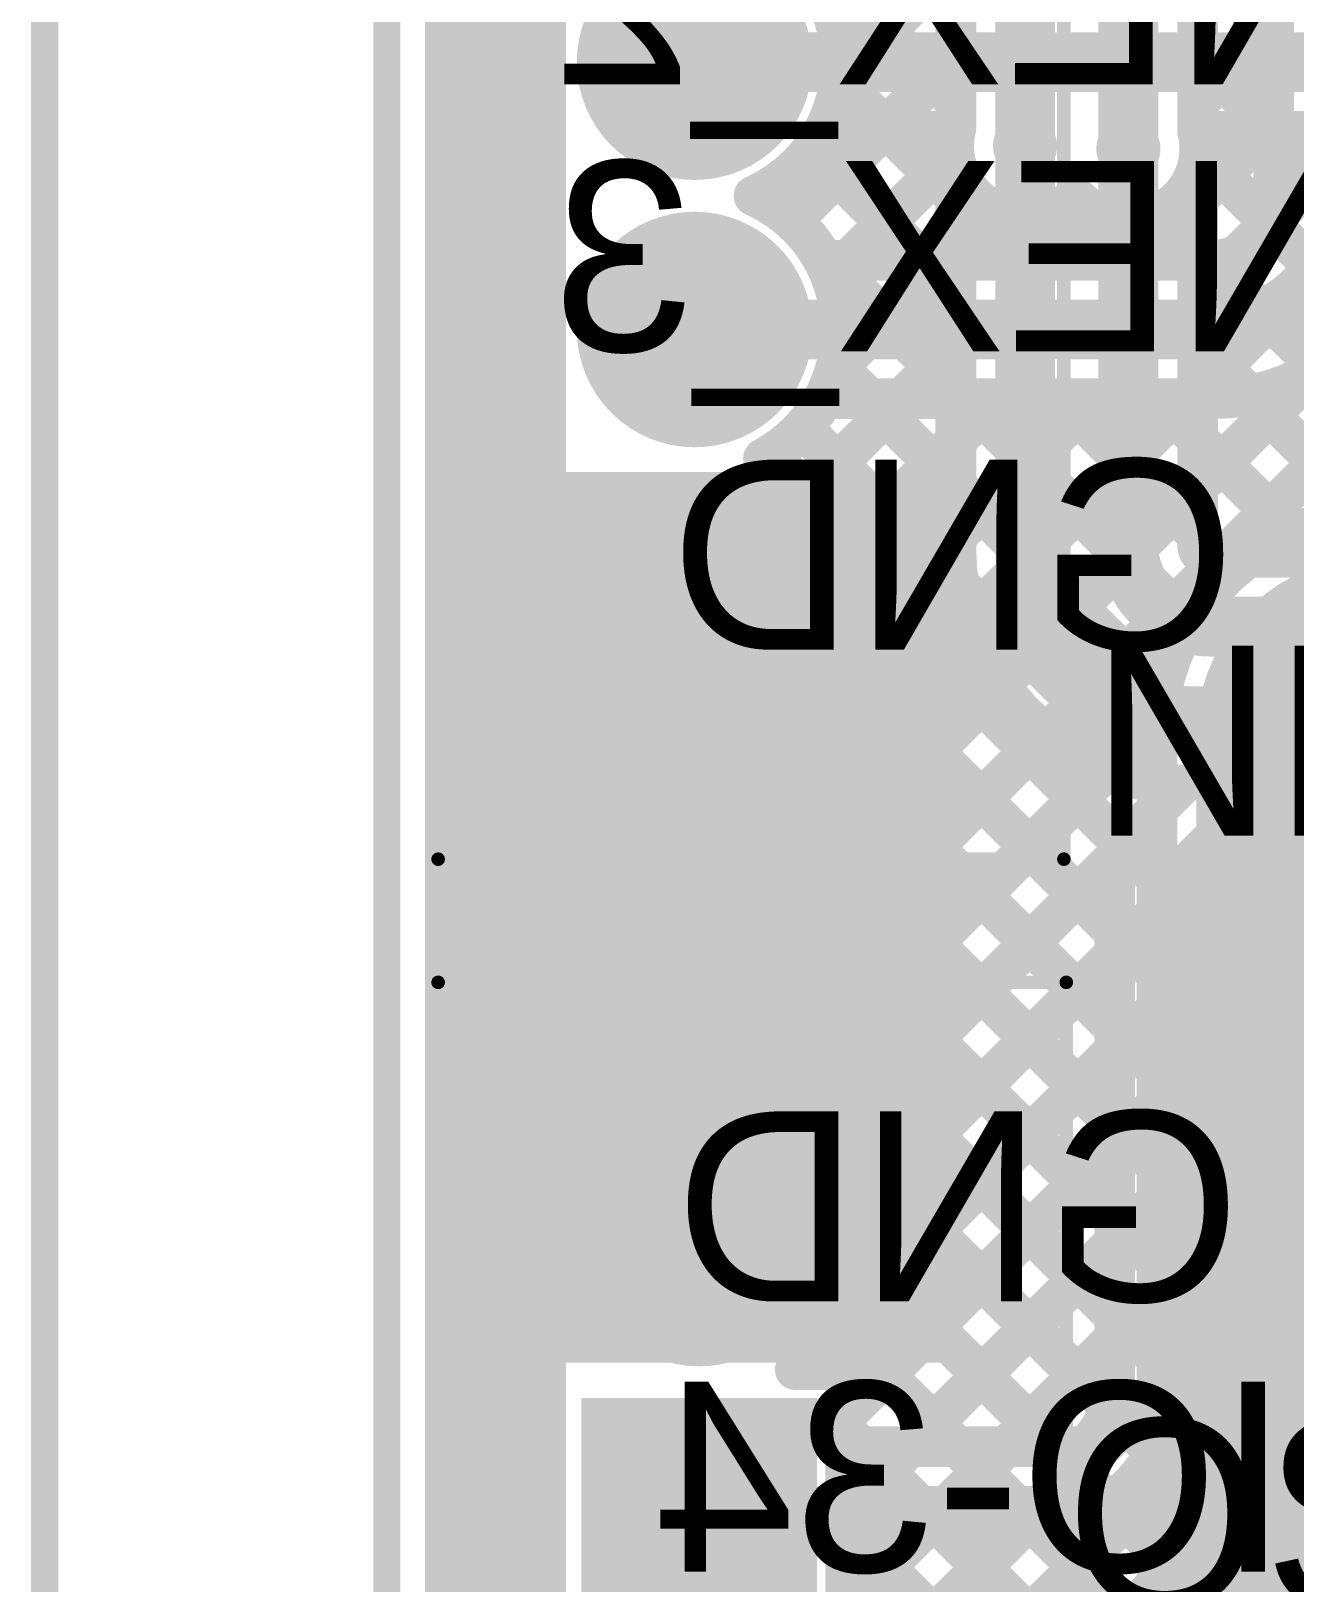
# Model space of a CAD drawing. Header units: millimetres. Extents: x 4.35 to 7.26, y 1.61 to 5.34.
# Drawn here: x 4.37 to 4.835, y 3.689 to 4.26 of the extents above; entities that cross this region are included whole.
import ezdxf

# ---------------------------------------------------------------- set-up
doc = ezdxf.new("R2010")
doc.units = ezdxf.units.MM
doc.header["$MEASUREMENT"] = 0
for name, color, linetype in [('BottomLayer', 5, 'Continuous'), ('BottomOverlay', 54, 'Continuous'), ('BottomSolder', 6, 'Continuous'), ('Mechanical1', 6, 'Continuous'), ('Mechanical2', 216, 'Continuous'), ('MultiLayer', 9, 'Continuous'), ('PadHoleLayer', 156, 'Continuous'), ('TopLayer', 1, 'Continuous'), ('TopOverlay', 2, 'Continuous'), ('TopSolder', 216, 'Continuous'), ('ViaHoleLayer', 16, 'Continuous')]:
    doc.layers.add(name, color=color, linetype=linetype)

# ---------------------------------------------------------------- blocks, each defined once
blk = doc.blocks.new('B2B_XH_A_LF__SN__64')
at = {"layer": 'BottomLayer', "const_width": 0.03937}
blk.add_lwpolyline([(0.02953, 0, 1), (0.0689, 0, 1)], format="xyb", close=True, dxfattribs=at)
at = {"layer": 'BottomLayer'}
blk.add_solid([(-0.08858, -0.03937), (-0.00984, -0.03937), (-0.08858, 0.03937), (-0.00984, 0.03937)], dxfattribs=at)
at = {"layer": 'BottomSolder', "const_width": 0.04337}
blk.add_lwpolyline([(0.02753, 0, 1), (0.0709, 0, 1)], format="xyb", close=True, dxfattribs=at)
at = {"layer": 'BottomSolder'}
blk.add_solid([(-0.09258, -0.04337), (-0.00584, -0.04337), (-0.09258, 0.04337), (-0.00584, 0.04337)], dxfattribs=at)
at = {"layer": 'MultiLayer', "const_width": 0.03937}
blk.add_lwpolyline([(0.02953, 0, 1), (0.0689, 0, 1)], format="xyb", close=True, dxfattribs=at)
at = {"layer": 'MultiLayer'}
blk.add_solid([(-0.08858, -0.03937), (-0.00984, -0.03937), (-0.08858, 0.03937), (-0.00984, 0.03937)], dxfattribs=at)
at = {"layer": 'PadHoleLayer', "const_width": 0.01969}
for points in [[(-0.05906, 0, 1), (-0.03937, 0, 1)], [(0.03937, 0, 1), (0.05906, 0, 1)]]:
    blk.add_lwpolyline(points, format="xyb", close=True, dxfattribs=at)
at = {"layer": 'TopLayer', "const_width": 0.03937}
blk.add_lwpolyline([(0.02953, 0, 1), (0.0689, 0, 1)], format="xyb", close=True, dxfattribs=at)
at = {"layer": 'TopLayer'}
blk.add_solid([(-0.08858, -0.03937), (-0.00984, -0.03937), (-0.08858, 0.03937), (-0.00984, 0.03937)], dxfattribs=at)
at = {"layer": 'TopOverlay', "const_width": 0.005}
for points in [[(-0.1489, 0.09614), (0.14724, 0.09614)], [(-0.1489, 0.09614), (-0.1489, -0.13512)], [(0.14724, 0.09614), (0.14724, -0.13512)], [(-0.1489, -0.13512), (0.14724, -0.13512)]]:
    blk.add_lwpolyline(points, dxfattribs=at)
at = {"layer": 'TopOverlay', "const_width": 0.0025}
for points in [[(-0.15015, 0.09614, 1), (-0.14765, 0.09614, 1)], [(-0.15015, 0.09614, 1), (-0.14765, 0.09614, 1)], [(0.14599, 0.09614, 1), (0.14849, 0.09614, 1)], [(0.14599, 0.09614, 1), (0.14849, 0.09614, 1)], [(-0.15015, -0.13512, 1), (-0.14765, -0.13512, 1)], [(-0.15015, -0.13512, 1), (-0.14765, -0.13512, 1)], [(0.14599, -0.13512, 1), (0.14849, -0.13512, 1)], [(0.14599, -0.13512, 1), (0.14849, -0.13512, 1)]]:
    blk.add_lwpolyline(points, format="xyb", close=True, dxfattribs=at)
at = {"layer": 'TopSolder', "const_width": 0.04337}
blk.add_lwpolyline([(0.02753, 0, 1), (0.0709, 0, 1)], format="xyb", close=True, dxfattribs=at)
at = {"layer": 'TopSolder'}
blk.add_solid([(-0.09258, -0.04337), (-0.00584, -0.04337), (-0.09258, 0.04337), (-0.00584, 0.04337)], dxfattribs=at)
blk = doc.blocks.new('B4B_XH_A_LF__SN__111')
at = {"layer": 'BottomLayer', "const_width": 0.03937}
for points in [[(-0.0689, 0, 1), (-0.02953, 0, 1)], [(0.02953, 0, 1), (0.0689, 0, 1)], [(0.12795, 0, 1), (0.16732, 0, 1)]]:
    blk.add_lwpolyline(points, format="xyb", close=True, dxfattribs=at)
at = {"layer": 'BottomLayer'}
blk.add_solid([(-0.18701, -0.03937), (-0.10827, -0.03937), (-0.18701, 0.03937), (-0.10827, 0.03937)], dxfattribs=at)
at = {"layer": 'BottomSolder', "const_width": 0.04337}
for points in [[(-0.0709, 0, 1), (-0.02753, 0, 1)], [(0.02753, 0, 1), (0.0709, 0, 1)], [(0.12595, 0, 1), (0.16932, 0, 1)]]:
    blk.add_lwpolyline(points, format="xyb", close=True, dxfattribs=at)
at = {"layer": 'BottomSolder'}
blk.add_solid([(-0.19101, -0.04337), (-0.10427, -0.04337), (-0.19101, 0.04337), (-0.10427, 0.04337)], dxfattribs=at)
at = {"layer": 'MultiLayer', "const_width": 0.03937}
for points in [[(-0.0689, 0, 1), (-0.02953, 0, 1)], [(0.02953, 0, 1), (0.0689, 0, 1)], [(0.12795, 0, 1), (0.16732, 0, 1)]]:
    blk.add_lwpolyline(points, format="xyb", close=True, dxfattribs=at)
at = {"layer": 'MultiLayer'}
blk.add_solid([(-0.18701, -0.03937), (-0.10827, -0.03937), (-0.18701, 0.03937), (-0.10827, 0.03937)], dxfattribs=at)
at = {"layer": 'PadHoleLayer', "const_width": 0.01969}
for points in [[(-0.15748, 0, 1), (-0.1378, 0, 1)], [(-0.05906, 0, 1), (-0.03937, 0, 1)], [(0.03937, 0, 1), (0.05906, 0, 1)], [(0.1378, 0, 1), (0.15748, 0, 1)]]:
    blk.add_lwpolyline(points, format="xyb", close=True, dxfattribs=at)
at = {"layer": 'TopLayer', "const_width": 0.03937}
for points in [[(-0.0689, 0, 1), (-0.02953, 0, 1)], [(0.02953, 0, 1), (0.0689, 0, 1)], [(0.12795, 0, 1), (0.16732, 0, 1)]]:
    blk.add_lwpolyline(points, format="xyb", close=True, dxfattribs=at)
at = {"layer": 'TopLayer'}
blk.add_solid([(-0.18701, -0.03937), (-0.10827, -0.03937), (-0.18701, 0.03937), (-0.10827, 0.03937)], dxfattribs=at)
at = {"layer": 'TopOverlay', "const_width": 0.005}
for points in [[(-0.24898, -0.09441), (-0.24898, 0.13598)], [(0.24425, 0.13598), (-0.24898, 0.13598)], [(0.24425, -0.09441), (0.24425, 0.13598)], [(0.24425, -0.09441), (-0.24898, -0.09441)]]:
    blk.add_lwpolyline(points, dxfattribs=at)
at = {"layer": 'TopOverlay'}
for points, const_width in [([(-0.25023, 0.13598, 1), (-0.24773, 0.13598, 1)], 0.0025), ([(-0.25023, 0.13598, 1), (-0.24773, 0.13598, 1)], 0.0025), ([(0.243, 0.13598, 1), (0.2455, 0.13598, 1)], 0.0025), ([(0.243, 0.13598, 1), (0.2455, 0.13598, 1)], 0.0025), ([(-0.19921, -0.02425, 1), (-0.21307, -0.02425, 1)], 0.01), ([(-0.21557, -0.02425, 1), (-0.21057, -0.02425, 1)], 0.005), ([(-0.20171, -0.02425, 1), (-0.19671, -0.02425, 1)], 0.005), ([(-0.25023, -0.09441, 1), (-0.24773, -0.09441, 1)], 0.0025), ([(-0.25023, -0.09441, 1), (-0.24773, -0.09441, 1)], 0.0025), ([(0.243, -0.09441, 1), (0.2455, -0.09441, 1)], 0.0025), ([(0.243, -0.09441, 1), (0.2455, -0.09441, 1)], 0.0025)]:
    blk.add_lwpolyline(points, format="xyb", close=True, dxfattribs=dict(at, const_width=const_width))
at = {"layer": 'TopSolder', "const_width": 0.04337}
for points in [[(-0.0709, 0, 1), (-0.02753, 0, 1)], [(0.02753, 0, 1), (0.0709, 0, 1)], [(0.12595, 0, 1), (0.16932, 0, 1)]]:
    blk.add_lwpolyline(points, format="xyb", close=True, dxfattribs=at)
at = {"layer": 'TopSolder'}
blk.add_solid([(-0.19101, -0.04337), (-0.10427, -0.04337), (-0.19101, 0.04337), (-0.10427, 0.04337)], dxfattribs=at)

msp = doc.modelspace()

# ---------------------------------------------------------------- linework, layer by layer
at = {"layer": 'BottomLayer'}
for points, const_width in [([(4.61429, 4.24885), (4.92428, 4.24885)], 0.022), ([(4.80896, 4.0665), (4.98184, 4.23938)], 0.015), ([(4.6502, 4.19058), (4.68297, 4.22335)], 0.015), ([(4.66174, 4.22335), (4.71021, 4.22335)], 0.015), ([(4.68619, 4.22335), (4.71047, 4.19907)], 0.015), ([(4.73597, 4.07003), (4.73597, 4.218)], 0.022), ([(4.7995, 4.09239), (4.93064, 4.22353)], 0.015), ([(4.7995, 4.1631), (4.85975, 4.22335)], 0.015), ([(4.7995, 4.19846), (4.82439, 4.22335)], 0.015), ([(4.7995, 4.12775), (4.8951, 4.22335)], 0.015), ([(4.79953, 4.22335), (4.92428, 4.22335)], 0.015), ([(4.82762, 4.22335), (4.98447, 4.0665)], 0.015), ([(4.6575, 4.21669), (4.71047, 4.16372)], 0.015), ([(4.6575, 4.21668), (4.71047, 4.16372)], 0.015), ([(4.774, 4.071), (4.774, 4.217)], 0.022), ([(4.66462, 4.16964), (4.70985, 4.21487)], 0.015), ([(4.71047, 4.07003), (4.71047, 4.21152)], 0.015), ([(4.7995, 4.071), (4.7995, 4.21052)], 0.015), ([(4.80026, 4.21535), (4.94911, 4.0665)], 0.015), ([(4.63824, 4.20059), (4.64253, 4.1963)], 0.015), ([(4.66016, 4.17867), (4.71047, 4.12836)], 0.015), ([(4.66614, 4.13581), (4.71047, 4.18014)], 0.015), ([(4.7995, 4.18076), (4.91376, 4.0665)], 0.015), ([(4.65617, 4.09048), (4.71047, 4.14478)], 0.015), ([(4.7995, 4.1454), (4.8784, 4.0665)], 0.015), ([(4.66646, 4.13701), (4.71047, 4.093)], 0.015), ([(4.65405, 4.11407), (4.71151, 4.05662)], 0.015), ([(4.6689, 4.06786), (4.71047, 4.10943)], 0.015), ([(4.7995, 4.11005), (4.84305, 4.0665)], 0.015), ([(4.66697, 4.03057), (4.71047, 4.07407)], 0.015), ([(4.7995, 4.07469), (4.80769, 4.0665)], 0.015), ([(4.7995, 4.07469), (4.80769, 4.0665)], 0.015), ([(4.67016, 4.0626), (4.77244, 3.96033)], 0.015), ([(4.804, 4.0665), (5.12727, 4.0665)], 0.015), ([(4.61429, 4.052), (4.66366, 4.052)], 0.01), ([(4.61429, 4.00263), (4.61429, 4.052)], 0.01), ([(4.804, 4.041), (5.892, 4.041)], 0.022), ([(4.603, 3.93125), (4.71475, 4.043)], 0.015), ([(4.66693, 4.03048), (4.76895, 3.92846)], 0.015), ([(4.603, 3.89589), (4.72656, 4.01945)], 0.015), ([(4.798, 4.008), (5.93, 4.008)], 0.022), ([(4.65233, 4.00972), (4.76895, 3.89311)], 0.015), ([(4.603, 3.9666), (4.63572, 3.99932)], 0.015), ([(4.61112, 3.86866), (4.74378, 4.00132)], 0.015), ([(4.603, 3.86736), (4.603, 3.99626)], 0.015), ([(4.6295, 3.9972), (4.76895, 3.85775)], 0.015), ([(4.603, 3.98834), (4.76895, 3.8224)], 0.015), ([(4.64094, 3.86312), (4.76627, 3.98845)], 0.015), ([(4.77644, 3.96551), (4.79355, 3.98261)], 0.015), ([(4.78459, 3.98353), (4.78953, 3.97859)], 0.015), ([(4.79445, 3.94745), (4.824, 3.977)], 0.022), ([(4.824, 3.977), (5.983, 3.977)], 0.022), ([(4.603, 3.95299), (4.76895, 3.78704)], 0.015), ([(4.66055, 3.84738), (4.77128, 3.95811)], 0.015), ([(4.76895, 3.76412), (4.76895, 3.94745)], 0.015), ([(4.79445, 3.479), (4.79445, 3.94745)], 0.022), ([(4.8314, 3.928), (4.8514, 3.948)], 0.022), ([(4.8314, 2.9757), (4.8314, 3.928)], 0.022), ([(4.67177, 3.82324), (4.76895, 3.92042)], 0.015), ([(4.603, 3.91763), (4.76722, 3.75341)], 0.015), ([(4.66071, 3.77683), (4.76895, 3.88506)], 0.015), ([(4.603, 3.88228), (4.61641, 3.86887)], 0.015), ([(4.61602, 3.812), (4.61602, 3.86137)], 0.01), ([(4.66989, 3.75065), (4.76895, 3.84971)], 0.015), ([(4.67289, 3.81239), (4.7462, 3.73907)], 0.015), ([(4.69367, 3.73907), (4.76895, 3.81435)], 0.015), ([(4.61602, 3.812), (4.66539, 3.812)], 0.01), ([(4.66567, 3.78426), (4.71085, 3.73907)], 0.015), ([(4.72903, 3.73907), (4.76895, 3.77899)], 0.015), ([(4.65137, 3.76744), (4.66989, 3.76744)], 0.015), ([(4.66989, 3.73907), (4.66989, 3.76744)], 0.015), ([(4.66989, 3.74467), (4.67549, 3.73907)], 0.015), ([(4.66989, 3.73907), (4.75666, 3.73907)], 0.015), ([(4.61602, 3.71357), (4.75666, 3.71357)], 0.022)]:
    msp.add_lwpolyline(points, dxfattribs=dict(at, const_width=const_width))
for points, const_width in [([(4.60879, 4.24885, 1), (4.61979, 4.24885, 1)], 0.011), ([(4.65799, 4.22335, 1), (4.66549, 4.22335, 1)], 0.0075), ([(4.65799, 4.22335, 1), (4.66549, 4.22335, 1)], 0.0075), ([(4.67922, 4.22335, 1), (4.68672, 4.22335, 1)], 0.0075), ([(4.68245, 4.22335, 1), (4.68994, 4.22335, 1)], 0.0075), ([(4.70646, 4.22335, 1), (4.71396, 4.22335, 1)], 0.0075), ([(4.70646, 4.22335, 1), (4.71396, 4.22335, 1)], 0.0075), ([(4.73007, 4.218, 1), (4.74188, 4.218, 1)], 0.01181), ([(4.73047, 4.218, 1), (4.74147, 4.218, 1)], 0.011), ([(4.76809, 4.217, 1), (4.77991, 4.217, 1)], 0.01181), ([(4.79578, 4.22335, 1), (4.80328, 4.22335, 1)], 0.0075), ([(4.79578, 4.22335, 1), (4.80328, 4.22335, 1)], 0.0075), ([(4.82064, 4.22335, 1), (4.82814, 4.22335, 1)], 0.0075), ([(4.82387, 4.22335, 1), (4.83137, 4.22335, 1)], 0.0075), ([(4.65375, 4.21669, 1), (4.66125, 4.21669, 1)], 0.0075), ([(4.65375, 4.21668, 1), (4.66125, 4.21668, 1)], 0.0075), ([(4.7685, 4.217, 1), (4.7795, 4.217, 1)], 0.011), ([(4.79656, 4.217, 1), (4.80406, 4.217, 1)], 0.0075), ([(4.79656, 4.217, 1), (4.80406, 4.217, 1)], 0.0075), ([(4.7061, 4.21487, 1), (4.7136, 4.21487, 1)], 0.0075), ([(4.70672, 4.21152, 1), (4.71422, 4.21152, 1)], 0.0075), ([(4.70672, 4.21152, 1), (4.71422, 4.21152, 1)], 0.0075), ([(4.79575, 4.21052, 1), (4.80325, 4.21052, 1)], 0.0075), ([(4.79575, 4.21052, 1), (4.80325, 4.21052, 1)], 0.0075), ([(4.79651, 4.21535, 1), (4.80401, 4.21535, 1)], 0.0075), ([(4.63245, 4.19964, 1), (4.63995, 4.19964, 1)], 0.0075), ([(4.63245, 4.19964, 1), (4.63995, 4.19964, 1)], 0.0075), ([(4.63449, 4.20059, 1), (4.64199, 4.20059, 1)], 0.0075), ([(4.70672, 4.19907, 1), (4.71422, 4.19907, 1)], 0.0075), ([(4.79575, 4.19846, 1), (4.80325, 4.19846, 1)], 0.0075), ([(4.63878, 4.1963, 1), (4.64628, 4.1963, 1)], 0.0075), ([(4.64645, 4.19058, 1), (4.65395, 4.19058, 1)], 0.0075), ([(4.65641, 4.17867, 1), (4.66391, 4.17867, 1)], 0.0075), ([(4.70672, 4.18014, 1), (4.71422, 4.18014, 1)], 0.0075), ([(4.79575, 4.18076, 1), (4.80325, 4.18076, 1)], 0.0075), ([(4.66087, 4.16964, 1), (4.66837, 4.16964, 1)], 0.0075), ([(4.70672, 4.16372, 1), (4.71422, 4.16372, 1)], 0.0075), ([(4.70672, 4.16372, 1), (4.71422, 4.16372, 1)], 0.0075), ([(4.79575, 4.1631, 1), (4.80325, 4.1631, 1)], 0.0075), ([(4.66441, 4.15043, 1), (4.67191, 4.15043, 1)], 0.0075), ([(4.66441, 4.15043, 1), (4.67191, 4.15043, 1)], 0.0075), ([(4.70672, 4.14478, 1), (4.71422, 4.14478, 1)], 0.0075), ([(4.79575, 4.1454, 1), (4.80325, 4.1454, 1)], 0.0075), ([(4.66239, 4.13581, 1), (4.66989, 4.13581, 1)], 0.0075), ([(4.66271, 4.13701, 1), (4.67021, 4.13701, 1)], 0.0075), ([(4.70672, 4.12836, 1), (4.71422, 4.12836, 1)], 0.0075), ([(4.79575, 4.12775, 1), (4.80325, 4.12775, 1)], 0.0075), ([(4.6503, 4.11407, 1), (4.6578, 4.11407, 1)], 0.0075), ([(4.70672, 4.10943, 1), (4.71422, 4.10943, 1)], 0.0075), ([(4.79575, 4.11005, 1), (4.80325, 4.11005, 1)], 0.0075), ([(4.63591, 4.1029, 1), (4.64341, 4.1029, 1)], 0.0075), ([(4.63591, 4.1029, 1), (4.64341, 4.1029, 1)], 0.0075), ([(4.65242, 4.09048, 1), (4.65992, 4.09048, 1)], 0.0075), ([(4.70672, 4.093, 1), (4.71422, 4.093, 1)], 0.0075), ([(4.79575, 4.09239, 1), (4.80325, 4.09239, 1)], 0.0075), ([(4.70672, 4.07407, 1), (4.71422, 4.07407, 1)], 0.0075), ([(4.73047, 4.07003, 1), (4.74147, 4.07003, 1)], 0.011), ([(4.73047, 4.07003, 1), (4.74147, 4.07003, 1)], 0.011), ([(4.7685, 4.071, 1), (4.7795, 4.071, 1)], 0.011), ([(4.7685, 4.071, 1), (4.7795, 4.071, 1)], 0.011), ([(4.79575, 4.07469, 1), (4.80325, 4.07469, 1)], 0.0075), ([(4.79575, 4.07469, 1), (4.80325, 4.07469, 1)], 0.0075), ([(4.66515, 4.06786, 1), (4.67265, 4.06786, 1)], 0.0075), ([(4.70672, 4.07003, 1), (4.71422, 4.07003, 1)], 0.0075), ([(4.70672, 4.07003, 1), (4.71422, 4.07003, 1)], 0.0075), ([(4.79575, 4.071, 1), (4.80325, 4.071, 1)], 0.0075), ([(4.79575, 4.071, 1), (4.80325, 4.071, 1)], 0.0075), ([(4.66641, 4.0626, 1), (4.67391, 4.0626, 1)], 0.0075), ([(4.80025, 4.0665, 1), (4.80775, 4.0665, 1)], 0.0075), ([(4.80025, 4.0665, 1), (4.80775, 4.0665, 1)], 0.0075), ([(4.80394, 4.0665, 1), (4.81144, 4.0665, 1)], 0.0075), ([(4.80394, 4.0665, 1), (4.81144, 4.0665, 1)], 0.0075), ([(4.80521, 4.0665, 1), (4.81271, 4.0665, 1)], 0.0075), ([(4.70776, 4.05662, 1), (4.71526, 4.05662, 1)], 0.0075), ([(4.66741, 4.052, 1), (4.67491, 4.052, 1)], 0.0075), ([(4.66741, 4.052, 1), (4.67491, 4.052, 1)], 0.0075), ([(4.61179, 4.052, 1), (4.61679, 4.052, 1)], 0.005), ([(4.61179, 4.052, 1), (4.61679, 4.052, 1)], 0.005), ([(4.66116, 4.052, 1), (4.66616, 4.052, 1)], 0.005), ([(4.7985, 4.041, 1), (4.8095, 4.041, 1)], 0.011), ([(4.7985, 4.041, 1), (4.8095, 4.041, 1)], 0.011), ([(4.711, 4.043, 1), (4.7185, 4.043, 1)], 0.0075), ([(4.66318, 4.03048, 1), (4.67068, 4.03048, 1)], 0.0075), ([(4.66322, 4.03057, 1), (4.67072, 4.03057, 1)], 0.0075), ([(4.72281, 4.01945, 1), (4.73031, 4.01945, 1)], 0.0075), ([(4.7925, 4.008, 1), (4.8035, 4.008, 1)], 0.011), ([(4.7925, 4.008, 1), (4.8035, 4.008, 1)], 0.011), ([(4.64858, 4.00972, 1), (4.65608, 4.00972, 1)], 0.0075), ([(4.61179, 4.00263, 1), (4.61679, 4.00263, 1)], 0.005), ([(4.63197, 3.99932, 1), (4.63947, 3.99932, 1)], 0.0075), ([(4.74003, 4.00132, 1), (4.74753, 4.00132, 1)], 0.0075), ([(4.59925, 3.99626, 1), (4.60675, 3.99626, 1)], 0.0075), ([(4.59925, 3.99626, 1), (4.60675, 3.99626, 1)], 0.0075), ([(4.62575, 3.9972, 1), (4.63325, 3.9972, 1)], 0.0075), ([(4.59925, 3.98834, 1), (4.60675, 3.98834, 1)], 0.0075), ([(4.76252, 3.98845, 1), (4.77002, 3.98845, 1)], 0.0075), ([(4.78084, 3.98353, 1), (4.78834, 3.98353, 1)], 0.0075), ([(4.7898, 3.98261, 1), (4.7973, 3.98261, 1)], 0.0075), ([(4.7898, 3.98261, 1), (4.7973, 3.98261, 1)], 0.0075), ([(4.78578, 3.97859, 1), (4.79328, 3.97859, 1)], 0.0075), ([(4.8185, 3.977, 1), (4.8295, 3.977, 1)], 0.011), ([(4.8185, 3.977, 1), (4.8295, 3.977, 1)], 0.011), ([(4.59925, 3.9666, 1), (4.60675, 3.9666, 1)], 0.0075), ([(4.77267, 3.96548, 1), (4.78017, 3.96548, 1)], 0.0075), ([(4.77269, 3.96551, 1), (4.78019, 3.96551, 1)], 0.0075), ([(4.77269, 3.96551, 1), (4.78019, 3.96551, 1)], 0.0075), ([(4.76869, 3.96033, 1), (4.77619, 3.96033, 1)], 0.0075), ([(4.59925, 3.95299, 1), (4.60675, 3.95299, 1)], 0.0075), ([(4.76753, 3.95811, 1), (4.77503, 3.95811, 1)], 0.0075), ([(4.7652, 3.94745, 1), (4.7727, 3.94745, 1)], 0.0075), ([(4.7652, 3.94745, 1), (4.7727, 3.94745, 1)], 0.0075), ([(4.7652, 3.94745, 1), (4.7727, 3.94745, 1)], 0.0075), ([(4.78895, 3.94745, 1), (4.79995, 3.94745, 1)], 0.011), ([(4.78895, 3.94745, 1), (4.79995, 3.94745, 1)], 0.011), ([(4.59925, 3.93125, 1), (4.60675, 3.93125, 1)], 0.0075), ([(4.8259, 3.928, 1), (4.8369, 3.928, 1)], 0.011), ([(4.8259, 3.928, 1), (4.8369, 3.928, 1)], 0.011), ([(4.7652, 3.92846, 1), (4.7727, 3.92846, 1)], 0.0075), ([(4.7652, 3.92042, 1), (4.7727, 3.92042, 1)], 0.0075), ([(4.59925, 3.91763, 1), (4.60675, 3.91763, 1)], 0.0075), ([(4.59925, 3.89589, 1), (4.60675, 3.89589, 1)], 0.0075), ([(4.7652, 3.89311, 1), (4.7727, 3.89311, 1)], 0.0075), ([(4.7652, 3.88506, 1), (4.7727, 3.88506, 1)], 0.0075), ([(4.59925, 3.88228, 1), (4.60675, 3.88228, 1)], 0.0075), ([(4.59925, 3.86736, 1), (4.60675, 3.86736, 1)], 0.0075), ([(4.59925, 3.86736, 1), (4.60675, 3.86736, 1)], 0.0075), ([(4.60737, 3.86866, 1), (4.61487, 3.86866, 1)], 0.0075), ([(4.61266, 3.86887, 1), (4.62016, 3.86887, 1)], 0.0075), ([(4.63719, 3.86312, 1), (4.64469, 3.86312, 1)], 0.0075), ([(4.61352, 3.86137, 1), (4.61852, 3.86137, 1)], 0.005), ([(4.7652, 3.85775, 1), (4.7727, 3.85775, 1)], 0.0075), ([(4.6568, 3.84738, 1), (4.6643, 3.84738, 1)], 0.0075), ([(4.7652, 3.84971, 1), (4.7727, 3.84971, 1)], 0.0075), ([(4.66802, 3.82324, 1), (4.67552, 3.82324, 1)], 0.0075), ([(4.7652, 3.8224, 1), (4.7727, 3.8224, 1)], 0.0075), ([(4.66914, 3.81239, 1), (4.67664, 3.81239, 1)], 0.0075), ([(4.66914, 3.812, 1), (4.67664, 3.812, 1)], 0.0075), ([(4.66914, 3.812, 1), (4.67664, 3.812, 1)], 0.0075), ([(4.7652, 3.81435, 1), (4.7727, 3.81435, 1)], 0.0075), ([(4.61352, 3.812, 1), (4.61852, 3.812, 1)], 0.005), ([(4.61352, 3.812, 1), (4.61852, 3.812, 1)], 0.005), ([(4.66289, 3.812, 1), (4.66789, 3.812, 1)], 0.005), ([(4.7652, 3.78704, 1), (4.7727, 3.78704, 1)], 0.0075), ([(4.66192, 3.78426, 1), (4.66942, 3.78426, 1)], 0.0075), ([(4.65696, 3.77683, 1), (4.66446, 3.77683, 1)], 0.0075), ([(4.7652, 3.77899, 1), (4.7727, 3.77899, 1)], 0.0075), ([(4.64762, 3.76744, 1), (4.65512, 3.76744, 1)], 0.0075), ([(4.64762, 3.76744, 1), (4.65512, 3.76744, 1)], 0.0075), ([(4.66614, 3.76744, 1), (4.67364, 3.76744, 1)], 0.0075), ([(4.66614, 3.76744, 1), (4.67364, 3.76744, 1)], 0.0075), ([(4.7652, 3.76412, 1), (4.7727, 3.76412, 1)], 0.0075), ([(4.7652, 3.76412, 1), (4.7727, 3.76412, 1)], 0.0075), ([(4.78895, 3.76412, 1), (4.79995, 3.76412, 1)], 0.011), ([(4.76347, 3.75341, 1), (4.77097, 3.75341, 1)], 0.0075), ([(4.66614, 3.75065, 1), (4.67364, 3.75065, 1)], 0.0075), ([(4.66614, 3.74467, 1), (4.67364, 3.74467, 1)], 0.0075), ([(4.66614, 3.73907, 1), (4.67364, 3.73907, 1)], 0.0075), ([(4.66614, 3.73907, 1), (4.67364, 3.73907, 1)], 0.0075), ([(4.67174, 3.73907, 1), (4.67924, 3.73907, 1)], 0.0075), ([(4.68992, 3.73907, 1), (4.69742, 3.73907, 1)], 0.0075), ([(4.7071, 3.73907, 1), (4.7146, 3.73907, 1)], 0.0075), ([(4.72528, 3.73907, 1), (4.73278, 3.73907, 1)], 0.0075), ([(4.74245, 3.73907, 1), (4.74995, 3.73907, 1)], 0.0075), ([(4.75291, 3.73907, 1), (4.76041, 3.73907, 1)], 0.0075), ([(4.75522, 3.74003, 1), (4.76272, 3.74003, 1)], 0.0075), ([(4.7715, 3.722, 1), (4.7825, 3.722, 1)], 0.011), ([(4.7715, 3.722, 1), (4.7825, 3.722, 1)], 0.011), ([(4.61052, 3.71357, 1), (4.62152, 3.71357, 1)], 0.011), ([(4.75116, 3.71357, 1), (4.76216, 3.71357, 1)], 0.011), ([(4.75116, 3.71357, 1), (4.76216, 3.71357, 1)], 0.011)]:
    msp.add_lwpolyline(points, format="xyb", close=True, dxfattribs=dict(at, const_width=const_width))
for points, const_width in [([(4.66174, 4.22335, -0.166207), (4.6362, 4.19964)], 0.015), ([(4.71047, 4.21152, -0.11392), (4.71021, 4.22335)], 0.015), ([(4.79953, 4.22335, -0.06102), (4.80031, 4.217)], 0.015), ([(4.80031, 4.217, -0.062313), (4.7995, 4.21052)], 0.015), ([(4.6362, 4.19964, -0.296211), (4.66816, 4.15043)], 0.015), ([(4.66816, 4.15043, -0.276904), (4.63966, 4.1029)], 0.015), ([(4.63966, 4.1029, -0.284442), (4.67116, 4.052)], 0.015), ([(4.798, 4.008, -0.414214), (4.73597, 4.07003)], 0.022), ([(4.804, 4.041, -0.414214), (4.774, 4.071)], 0.022), ([(4.79355, 3.98261, -0.399396), (4.71047, 4.07003)], 0.015), ([(4.804, 4.0665, -0.414214), (4.7995, 4.071)], 0.015), ([(4.67116, 4.052, -0.474043), (4.603, 3.99626)], 0.015), ([(4.76895, 3.94745, -0.199327), (4.77644, 3.96551)], 0.015), ([(4.76895, 3.94745, -0.198912), (4.77642, 3.96548)], 0.015), ([(4.603, 3.86736, -0.483628), (4.67289, 3.812)], 0.015), ([(4.67289, 3.812, -0.228929), (4.65137, 3.76744)], 0.015), ([(4.76895, 3.76412, -0.198912), (4.75897, 3.74003)], 0.015), ([(4.79445, 3.76412, -0.198912), (4.777, 3.722)], 0.022), ([(4.777, 3.722, -0.198912), (4.75666, 3.71357)], 0.022)]:
    msp.add_lwpolyline(points, format="xyb", dxfattribs=dict(at, const_width=const_width))
for points in [[(4.515, 1.637), (4.567, 1.637), (4.515, 5.022), (4.567, 5.022)], [(4.517, 3.77), (4.713, 3.77), (4.517, 4.098), (4.713, 4.098)]]:
    msp.add_solid(points, dxfattribs=at)
at = {"layer": 'Mechanical1', "const_width": 0.01}
msp.add_lwpolyline([(4.375, 3.56392), (4.375, 5.038)], dxfattribs=at)
at = {"layer": 'Mechanical2', "const_width": 0.01}
msp.add_lwpolyline([(4.501, 4.988), (4.501, 1.813)], dxfattribs=at)
at = {"layer": 'MultiLayer', "const_width": 0.01181}
for points in [[(4.73007, 4.218, 1), (4.74188, 4.218, 1)], [(4.76809, 4.217, 1), (4.77991, 4.217, 1)]]:
    msp.add_lwpolyline(points, format="xyb", close=True, dxfattribs=at)
at = {"layer": 'TopLayer'}
for points, const_width in [([(4.774, 4.217), (4.774, 4.616)], 0.022), ([(4.71047, 4.22448), (4.71047, 4.53754)], 0.015), ([(4.73597, 4.218), (4.73597, 4.53754)], 0.022), ([(4.7995, 4.22348), (4.7995, 4.5095)], 0.015), ([(4.6515, 4.29341), (4.71047, 4.23443)], 0.015), ([(4.66791, 4.24364), (4.71047, 4.28621)], 0.015), ([(4.7995, 4.28682), (4.8275, 4.25882)], 0.015), ([(4.8275, 4.19851), (4.8275, 4.28452)], 0.015), ([(4.7995, 4.23381), (4.8275, 4.26181)], 0.015), ([(4.6502, 4.19058), (4.71047, 4.25085)], 0.015), ([(4.7995, 4.25147), (4.8275, 4.22347)], 0.015), ([(4.6677, 4.24184), (4.73362, 4.17593)], 0.015), ([(4.61112, 3.86866), (4.97846, 4.236)], 0.015), ([(4.77697, 4.17593), (4.8275, 4.22646)], 0.015), ([(4.6575, 4.21669), (4.69826, 4.17593)], 0.015), ([(4.6575, 4.21668), (4.69826, 4.17593)], 0.015), ([(4.6709, 4.17593), (4.70985, 4.21487)], 0.015), ([(4.80026, 4.21535), (4.82577, 4.18984)], 0.015), ([(4.63824, 4.20059), (4.64253, 4.1963)], 0.015), ([(4.70626, 4.17593), (4.7246, 4.19427)], 0.015), ([(4.74161, 4.17593), (4.76025, 4.19457)], 0.015), ([(4.74948, 4.19542), (4.76898, 4.17593)], 0.015), ([(4.78644, 4.19382), (4.80433, 4.17593)], 0.015), ([(4.81442, 4.17802), (4.8254, 4.189)], 0.015), ([(4.66016, 4.17867), (4.66291, 4.17593)], 0.015), ([(4.66174, 4.17593), (4.80491, 4.17593)], 0.015), ([(4.618, 4.15043), (4.80491, 4.15043)], 0.022), ([(4.602, 3.89489), (4.84215, 4.13504)], 0.015), ([(4.602, 3.93025), (4.79668, 4.12493)], 0.015), ([(4.65617, 4.09048), (4.69061, 4.12493)], 0.015), ([(4.66174, 4.12493), (4.80491, 4.12493)], 0.015), ([(4.66697, 4.03057), (4.76132, 4.12493)], 0.015), ([(4.6689, 4.06786), (4.72597, 4.12493)], 0.015), ([(4.67855, 4.12493), (4.78617, 4.01731)], 0.015), ([(4.71391, 4.12493), (4.79613, 4.0427)], 0.015), ([(4.74926, 4.12493), (4.81231, 4.06188)], 0.015), ([(4.74926, 4.12493), (4.81231, 4.06188)], 0.015), ([(4.78462, 4.12493), (4.83417, 4.07537)], 0.015), ([(4.81868, 4.12622), (4.86342, 4.08148)], 0.015), ([(4.65405, 4.11407), (4.7845, 3.98362)], 0.015), ([(4.67016, 4.0626), (4.7845, 3.94827)], 0.015), ([(4.61429, 4.052), (4.66366, 4.052)], 0.01), ([(4.61429, 4.00263), (4.61429, 4.052)], 0.01), ([(4.66693, 4.03048), (4.7845, 3.91291)], 0.015), ([(4.819, 3.50298), (4.819, 4.00103)], 0.04), ([(4.64094, 3.86312), (4.78471, 4.00689)], 0.015), ([(4.65233, 4.00972), (4.7845, 3.87756)], 0.015), ([(4.602, 3.9656), (4.63572, 3.99932)], 0.015), ([(4.7845, 3.50335), (4.7845, 4.00103)], 0.015), ([(4.602, 3.86711), (4.602, 3.99647)], 0.015), ([(4.6295, 3.9972), (4.7845, 3.8422)], 0.015), ([(4.602, 3.98934), (4.7845, 3.80684)], 0.015), ([(4.66055, 3.84738), (4.7845, 3.97133)], 0.015), ([(4.602, 3.95399), (4.7845, 3.77149)], 0.015), ([(4.67177, 3.82324), (4.7845, 3.93597)], 0.015), ([(4.602, 3.91863), (4.7845, 3.73613)], 0.015), ([(4.66071, 3.77683), (4.7845, 3.90061)], 0.015), ([(4.602, 3.88328), (4.61641, 3.86887)], 0.015), ([(4.66989, 3.75065), (4.7845, 3.86526)], 0.015), ([(4.61602, 3.812), (4.61602, 3.86137)], 0.01), ([(4.66989, 3.7153), (4.7845, 3.8299)], 0.015), ([(4.67289, 3.81239), (4.7845, 3.70078)], 0.015), ([(4.61602, 3.812), (4.66539, 3.812)], 0.01), ([(4.66989, 3.67994), (4.7845, 3.79455)], 0.015), ([(4.66567, 3.78426), (4.7845, 3.66542)], 0.015), ([(4.65137, 3.76744), (4.66989, 3.76744)], 0.015), ([(4.66989, 3.6597), (4.66989, 3.76744)], 0.015), ([(4.602, 3.57669), (4.7845, 3.75919)], 0.015), ([(4.66989, 3.74467), (4.7845, 3.63007)], 0.015), ([(4.602, 3.54134), (4.7845, 3.72384)], 0.015), ([(4.66989, 3.70932), (4.7845, 3.59471)], 0.015), ([(4.61874, 3.52272), (4.7845, 3.68848)], 0.015)]:
    msp.add_lwpolyline(points, dxfattribs=dict(at, const_width=const_width))
for points, const_width in [([(4.64457, 4.29341, -0.248403), (4.66816, 4.24885)], 0.015), ([(4.66816, 4.24885, -0.296211), (4.6362, 4.19964)], 0.015), ([(4.75451, 4.19933, -0.760777), (4.71047, 4.22448)], 0.015), ([(4.7995, 4.22348, -0.062313), (4.80031, 4.217)], 0.015), ([(4.80031, 4.217, -0.68601), (4.75451, 4.19933)], 0.015), ([(4.6362, 4.19964, -0.166207), (4.66174, 4.17593)], 0.015), ([(4.853, 4.19851, -0.414214), (4.80491, 4.15043)], 0.022), ([(4.8275, 4.19851, -0.414214), (4.80491, 4.17593)], 0.015), ([(4.8785, 4.19851, -0.414214), (4.80491, 4.12493)], 0.015), ([(4.66174, 4.12493, -0.147925), (4.63966, 4.1029)], 0.015), ([(4.63966, 4.1029, -0.284442), (4.67116, 4.052)], 0.015), ([(4.7845, 4.00103, -0.414214), (4.86497, 4.0815)], 0.015), ([(4.819, 4.00103, -0.414214), (4.86497, 4.047)], 0.04), ([(4.67116, 4.052, -0.479559), (4.602, 3.99647)], 0.015), ([(4.602, 3.86711, -0.489225), (4.67289, 3.812)], 0.015), ([(4.67289, 3.812, -0.228929), (4.65137, 3.76744)], 0.015)]:
    msp.add_lwpolyline(points, format="xyb", dxfattribs=dict(at, const_width=const_width))
for points, const_width in [([(4.82375, 4.26181, 1), (4.83125, 4.26181, 1)], 0.0075), ([(4.82375, 4.25882, 1), (4.83125, 4.25882, 1)], 0.0075), ([(4.70672, 4.25085, 1), (4.71422, 4.25085, 1)], 0.0075), ([(4.79575, 4.25147, 1), (4.80325, 4.25147, 1)], 0.0075), ([(4.66441, 4.24885, 1), (4.67191, 4.24885, 1)], 0.0075), ([(4.66441, 4.24885, 1), (4.67191, 4.24885, 1)], 0.0075), ([(4.66395, 4.24184, 1), (4.67145, 4.24184, 1)], 0.0075), ([(4.66416, 4.24364, 1), (4.67166, 4.24364, 1)], 0.0075), ([(4.70672, 4.23443, 1), (4.71422, 4.23443, 1)], 0.0075), ([(4.79575, 4.23381, 1), (4.80325, 4.23381, 1)], 0.0075), ([(4.70672, 4.22448, 1), (4.71422, 4.22448, 1)], 0.0075), ([(4.70672, 4.22448, 1), (4.71422, 4.22448, 1)], 0.0075), ([(4.73007, 4.218, 1), (4.74188, 4.218, 1)], 0.01181), ([(4.73047, 4.218, 1), (4.74147, 4.218, 1)], 0.011), ([(4.76809, 4.217, 1), (4.77991, 4.217, 1)], 0.01181), ([(4.79575, 4.22348, 1), (4.80325, 4.22348, 1)], 0.0075), ([(4.79575, 4.22348, 1), (4.80325, 4.22348, 1)], 0.0075), ([(4.82375, 4.22646, 1), (4.83125, 4.22646, 1)], 0.0075), ([(4.82375, 4.22347, 1), (4.83125, 4.22347, 1)], 0.0075), ([(4.65375, 4.21669, 1), (4.66125, 4.21669, 1)], 0.0075), ([(4.65375, 4.21668, 1), (4.66125, 4.21668, 1)], 0.0075), ([(4.7685, 4.217, 1), (4.7795, 4.217, 1)], 0.011), ([(4.79656, 4.217, 1), (4.80406, 4.217, 1)], 0.0075), ([(4.79656, 4.217, 1), (4.80406, 4.217, 1)], 0.0075), ([(4.7061, 4.21487, 1), (4.7136, 4.21487, 1)], 0.0075), ([(4.79651, 4.21535, 1), (4.80401, 4.21535, 1)], 0.0075), ([(4.63245, 4.19964, 1), (4.63995, 4.19964, 1)], 0.0075), ([(4.63245, 4.19964, 1), (4.63995, 4.19964, 1)], 0.0075), ([(4.63449, 4.20059, 1), (4.64199, 4.20059, 1)], 0.0075), ([(4.75076, 4.19933, 1), (4.75826, 4.19933, 1)], 0.0075), ([(4.75076, 4.19933, 1), (4.75826, 4.19933, 1)], 0.0075), ([(4.82375, 4.19851, 1), (4.83125, 4.19851, 1)], 0.0075), ([(4.82375, 4.19851, 1), (4.83125, 4.19851, 1)], 0.0075), ([(4.63878, 4.1963, 1), (4.64628, 4.1963, 1)], 0.0075), ([(4.72085, 4.19427, 1), (4.72835, 4.19427, 1)], 0.0075), ([(4.74573, 4.19542, 1), (4.75323, 4.19542, 1)], 0.0075), ([(4.7565, 4.19457, 1), (4.764, 4.19457, 1)], 0.0075), ([(4.78269, 4.19382, 1), (4.79019, 4.19382, 1)], 0.0075), ([(4.64645, 4.19058, 1), (4.65395, 4.19058, 1)], 0.0075), ([(4.82165, 4.189, 1), (4.82915, 4.189, 1)], 0.0075), ([(4.82202, 4.18984, 1), (4.82952, 4.18984, 1)], 0.0075), ([(4.65641, 4.17867, 1), (4.66391, 4.17867, 1)], 0.0075), ([(4.65799, 4.17593, 1), (4.66549, 4.17593, 1)], 0.0075), ([(4.65799, 4.17593, 1), (4.66549, 4.17593, 1)], 0.0075), ([(4.65916, 4.17593, 1), (4.66666, 4.17593, 1)], 0.0075), ([(4.66715, 4.17593, 1), (4.67465, 4.17593, 1)], 0.0075), ([(4.69451, 4.17593, 1), (4.70201, 4.17593, 1)], 0.0075), ([(4.69451, 4.17593, 1), (4.70201, 4.17593, 1)], 0.0075), ([(4.70251, 4.17593, 1), (4.71001, 4.17593, 1)], 0.0075), ([(4.72987, 4.17593, 1), (4.73737, 4.17593, 1)], 0.0075), ([(4.73786, 4.17593, 1), (4.74536, 4.17593, 1)], 0.0075), ([(4.76523, 4.17593, 1), (4.77273, 4.17593, 1)], 0.0075), ([(4.77322, 4.17593, 1), (4.78072, 4.17593, 1)], 0.0075), ([(4.80058, 4.17593, 1), (4.80808, 4.17593, 1)], 0.0075), ([(4.80116, 4.17593, 1), (4.80866, 4.17593, 1)], 0.0075), ([(4.80116, 4.17593, 1), (4.80866, 4.17593, 1)], 0.0075), ([(4.81067, 4.17802, 1), (4.81817, 4.17802, 1)], 0.0075), ([(4.6125, 4.15043, 1), (4.6235, 4.15043, 1)], 0.011), ([(4.79941, 4.15043, 1), (4.81041, 4.15043, 1)], 0.011), ([(4.79941, 4.15043, 1), (4.81041, 4.15043, 1)], 0.011), ([(4.8384, 4.13504, 1), (4.8459, 4.13504, 1)], 0.0075), ([(4.65799, 4.12493, 1), (4.66549, 4.12493, 1)], 0.0075), ([(4.65799, 4.12493, 1), (4.66549, 4.12493, 1)], 0.0075), ([(4.6748, 4.12493, 1), (4.6823, 4.12493, 1)], 0.0075), ([(4.68686, 4.12493, 1), (4.69436, 4.12493, 1)], 0.0075), ([(4.71016, 4.12493, 1), (4.71766, 4.12493, 1)], 0.0075), ([(4.72222, 4.12493, 1), (4.72972, 4.12493, 1)], 0.0075), ([(4.74551, 4.12493, 1), (4.75301, 4.12493, 1)], 0.0075), ([(4.74551, 4.12493, 1), (4.75301, 4.12493, 1)], 0.0075), ([(4.75757, 4.12493, 1), (4.76507, 4.12493, 1)], 0.0075), ([(4.78087, 4.12493, 1), (4.78837, 4.12493, 1)], 0.0075), ([(4.79293, 4.12493, 1), (4.80043, 4.12493, 1)], 0.0075), ([(4.80116, 4.12493, 1), (4.80866, 4.12493, 1)], 0.0075), ([(4.80116, 4.12493, 1), (4.80866, 4.12493, 1)], 0.0075), ([(4.81493, 4.12622, 1), (4.82243, 4.12622, 1)], 0.0075), ([(4.6503, 4.11407, 1), (4.6578, 4.11407, 1)], 0.0075), ([(4.63591, 4.1029, 1), (4.64341, 4.1029, 1)], 0.0075), ([(4.63591, 4.1029, 1), (4.64341, 4.1029, 1)], 0.0075), ([(4.65242, 4.09048, 1), (4.65992, 4.09048, 1)], 0.0075), ([(4.83042, 4.07537, 1), (4.83792, 4.07537, 1)], 0.0075), ([(4.66515, 4.06786, 1), (4.67265, 4.06786, 1)], 0.0075), ([(4.66641, 4.0626, 1), (4.67391, 4.0626, 1)], 0.0075), ([(4.80856, 4.06188, 1), (4.81606, 4.06188, 1)], 0.0075), ([(4.80856, 4.06188, 1), (4.81606, 4.06188, 1)], 0.0075), ([(4.66741, 4.052, 1), (4.67491, 4.052, 1)], 0.0075), ([(4.66741, 4.052, 1), (4.67491, 4.052, 1)], 0.0075), ([(4.61179, 4.052, 1), (4.61679, 4.052, 1)], 0.005), ([(4.61179, 4.052, 1), (4.61679, 4.052, 1)], 0.005), ([(4.66116, 4.052, 1), (4.66616, 4.052, 1)], 0.005), ([(4.79238, 4.0427, 1), (4.79988, 4.0427, 1)], 0.0075), ([(4.66318, 4.03048, 1), (4.67068, 4.03048, 1)], 0.0075), ([(4.66322, 4.03057, 1), (4.67072, 4.03057, 1)], 0.0075), ([(4.78242, 4.01731, 1), (4.78992, 4.01731, 1)], 0.0075), ([(4.809, 4.00103, 1), (4.829, 4.00103, 1)], 0.02), ([(4.809, 4.00103, 1), (4.829, 4.00103, 1)], 0.02), ([(4.64858, 4.00972, 1), (4.65608, 4.00972, 1)], 0.0075), ([(4.78096, 4.00689, 1), (4.78846, 4.00689, 1)], 0.0075), ([(4.61179, 4.00263, 1), (4.61679, 4.00263, 1)], 0.005), ([(4.63197, 3.99932, 1), (4.63947, 3.99932, 1)], 0.0075), ([(4.78075, 4.00103, 1), (4.78825, 4.00103, 1)], 0.0075), ([(4.78075, 4.00103, 1), (4.78825, 4.00103, 1)], 0.0075), ([(4.59825, 3.99647, 1), (4.60575, 3.99647, 1)], 0.0075), ([(4.59825, 3.99647, 1), (4.60575, 3.99647, 1)], 0.0075), ([(4.62575, 3.9972, 1), (4.63325, 3.9972, 1)], 0.0075), ([(4.59825, 3.98934, 1), (4.60575, 3.98934, 1)], 0.0075), ([(4.78075, 3.98362, 1), (4.78825, 3.98362, 1)], 0.0075), ([(4.78075, 3.97133, 1), (4.78825, 3.97133, 1)], 0.0075), ([(4.59825, 3.9656, 1), (4.60575, 3.9656, 1)], 0.0075), ([(4.59825, 3.95399, 1), (4.60575, 3.95399, 1)], 0.0075), ([(4.78075, 3.94827, 1), (4.78825, 3.94827, 1)], 0.0075), ([(4.78075, 3.93597, 1), (4.78825, 3.93597, 1)], 0.0075), ([(4.59825, 3.93025, 1), (4.60575, 3.93025, 1)], 0.0075), ([(4.59825, 3.91863, 1), (4.60575, 3.91863, 1)], 0.0075), ([(4.78075, 3.91291, 1), (4.78825, 3.91291, 1)], 0.0075), ([(4.78075, 3.90061, 1), (4.78825, 3.90061, 1)], 0.0075), ([(4.59825, 3.89489, 1), (4.60575, 3.89489, 1)], 0.0075), ([(4.59825, 3.88328, 1), (4.60575, 3.88328, 1)], 0.0075), ([(4.78075, 3.87756, 1), (4.78825, 3.87756, 1)], 0.0075), ([(4.59825, 3.86711, 1), (4.60575, 3.86711, 1)], 0.0075), ([(4.59825, 3.86711, 1), (4.60575, 3.86711, 1)], 0.0075), ([(4.60737, 3.86866, 1), (4.61487, 3.86866, 1)], 0.0075), ([(4.61266, 3.86887, 1), (4.62016, 3.86887, 1)], 0.0075), ([(4.63719, 3.86312, 1), (4.64469, 3.86312, 1)], 0.0075), ([(4.78075, 3.86526, 1), (4.78825, 3.86526, 1)], 0.0075), ([(4.61352, 3.86137, 1), (4.61852, 3.86137, 1)], 0.005), ([(4.6568, 3.84738, 1), (4.6643, 3.84738, 1)], 0.0075), ([(4.78075, 3.8422, 1), (4.78825, 3.8422, 1)], 0.0075), ([(4.78075, 3.8299, 1), (4.78825, 3.8299, 1)], 0.0075), ([(4.66802, 3.82324, 1), (4.67552, 3.82324, 1)], 0.0075), ([(4.66914, 3.81239, 1), (4.67664, 3.81239, 1)], 0.0075), ([(4.66914, 3.812, 1), (4.67664, 3.812, 1)], 0.0075), ([(4.66914, 3.812, 1), (4.67664, 3.812, 1)], 0.0075), ([(4.61352, 3.812, 1), (4.61852, 3.812, 1)], 0.005), ([(4.61352, 3.812, 1), (4.61852, 3.812, 1)], 0.005), ([(4.66289, 3.812, 1), (4.66789, 3.812, 1)], 0.005), ([(4.78075, 3.80684, 1), (4.78825, 3.80684, 1)], 0.0075), ([(4.78075, 3.79455, 1), (4.78825, 3.79455, 1)], 0.0075), ([(4.66192, 3.78426, 1), (4.66942, 3.78426, 1)], 0.0075), ([(4.65696, 3.77683, 1), (4.66446, 3.77683, 1)], 0.0075), ([(4.78075, 3.77149, 1), (4.78825, 3.77149, 1)], 0.0075), ([(4.64762, 3.76744, 1), (4.65512, 3.76744, 1)], 0.0075), ([(4.64762, 3.76744, 1), (4.65512, 3.76744, 1)], 0.0075), ([(4.66614, 3.76744, 1), (4.67364, 3.76744, 1)], 0.0075), ([(4.66614, 3.76744, 1), (4.67364, 3.76744, 1)], 0.0075), ([(4.78075, 3.75919, 1), (4.78825, 3.75919, 1)], 0.0075), ([(4.66614, 3.75065, 1), (4.67364, 3.75065, 1)], 0.0075), ([(4.66614, 3.74467, 1), (4.67364, 3.74467, 1)], 0.0075), ([(4.78075, 3.73613, 1), (4.78825, 3.73613, 1)], 0.0075), ([(4.78075, 3.72384, 1), (4.78825, 3.72384, 1)], 0.0075), ([(4.66614, 3.7153, 1), (4.67364, 3.7153, 1)], 0.0075), ([(4.66614, 3.70932, 1), (4.67364, 3.70932, 1)], 0.0075), ([(4.78075, 3.70078, 1), (4.78825, 3.70078, 1)], 0.0075), ([(4.78075, 3.68848, 1), (4.78825, 3.68848, 1)], 0.0075)]:
    msp.add_lwpolyline(points, format="xyb", close=True, dxfattribs=dict(at, const_width=const_width))
at = {"layer": 'ViaHoleLayer', "const_width": 0.00591}
for points in [[(4.73302, 4.218, 1), (4.73892, 4.218, 1)], [(4.77105, 4.217, 1), (4.77695, 4.217, 1)]]:
    msp.add_lwpolyline(points, format="xyb", close=True, dxfattribs=at)

# ---------------------------------------------------------------- block references
for name, p, rotation in [('B4B_XH_A_LF__SN__111', (4.61429, 4.19964), 270), ('B2B_XH_A_LF__SN__64', (4.61602, 3.76279), 90)]:
    msp.add_blockref(name, p, dxfattribs=dict(rotation=rotation))

# ---------------------------------------------------------------- texts
at = {"layer": 'BottomOverlay', "text_generation_flag": 2}
for s, p in [('#NEX_2', (4.91027, 4.24075)), ('#NEX_3', (4.91074, 4.14242)), ('GND', (4.81362, 4.03254)), ('GND', (4.81535, 3.79254)), ('IO-34', (4.833, 3.693))]:
    msp.add_text(s, height=0.07, rotation=360, dxfattribs=at).set_placement(p)
at = {"layer": 'TopOverlay'}
for s, p in [('NEXTION', (4.76, 3.964)), ('OS', (4.751, 3.67924))]:
    msp.add_text(s, height=0.07, rotation=360, dxfattribs=at).set_placement(p)

doc.saveas('drawing.dxf')
